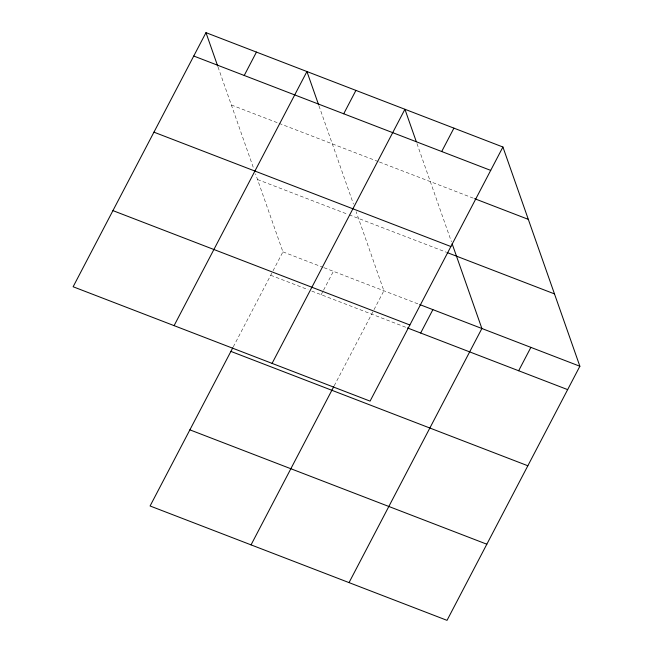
<?xml version="1.0" encoding="UTF-8"?>
<svg xmlns="http://www.w3.org/2000/svg" width="653" height="653" viewBox="0 0 653 653"><rect width="100%" height="100%" fill="white"/><g stroke="black" fill="none" stroke-linecap="round" stroke-linejoin="round"><path stroke-width="0.49" stroke-dasharray="3.27 2.45" d="M233.243 346.923L272.587 271.664M273.052 270.766L282.929 251.878L255.519 173.804M321.186 294.699L323.064 291.107M323.537 290.21L333.405 271.322M334.205 385.809L373.549 310.55M374.014 309.644L383.891 290.765L356.146 211.727M231.366 104.994L278.105 123.001M279.043 123.36L378.495 161.658M379.442 162.026L474.609 198.675M257.527 179.534L348.212 214.462M349.143 214.821L446.121 252.164M282.929 251.878L323.121 267.363M324.059 267.722L418.753 304.192M270.701 275.264L308.094 289.663M311.832 291.099L406.525 327.569M416.973 143.595L451.452 241.822M318.974 105.851L353.461 204.087M218.012 66.965L253.837 169.021"/><path stroke-width="0.98" d="M205.973 32.65L73.128 286.757L370.071 401.122L502.916 147.015L205.973 32.65L217.694 66.043M244.23 75.47L256.449 52.093M174.09 325.643L306.934 71.536L318.656 104.921M343.707 113.785L355.926 90.4M232.77 347.82L150.084 505.985L447.027 620.35L579.872 366.243L502.916 147.015M272.081 363.378L404.925 109.271L416.32 141.734M441.697 151.52L453.925 128.143M251.046 544.871L333.732 386.698M420.663 333.014L432.882 309.636M349.037 582.607L481.881 328.508L452.121 243.732M518.653 370.757L530.881 347.372M193.745 56.027L490.697 170.392M474.609 198.675L528.31 219.359M153.945 132.167L450.888 246.532M447.06 252.531L554.479 293.899M419.691 304.551L579.872 366.243M112.928 210.617L409.88 324.982M407.472 327.937L567.653 389.621M230.901 351.404L527.844 465.76M189.884 429.845L486.836 544.21"/></g></svg>
